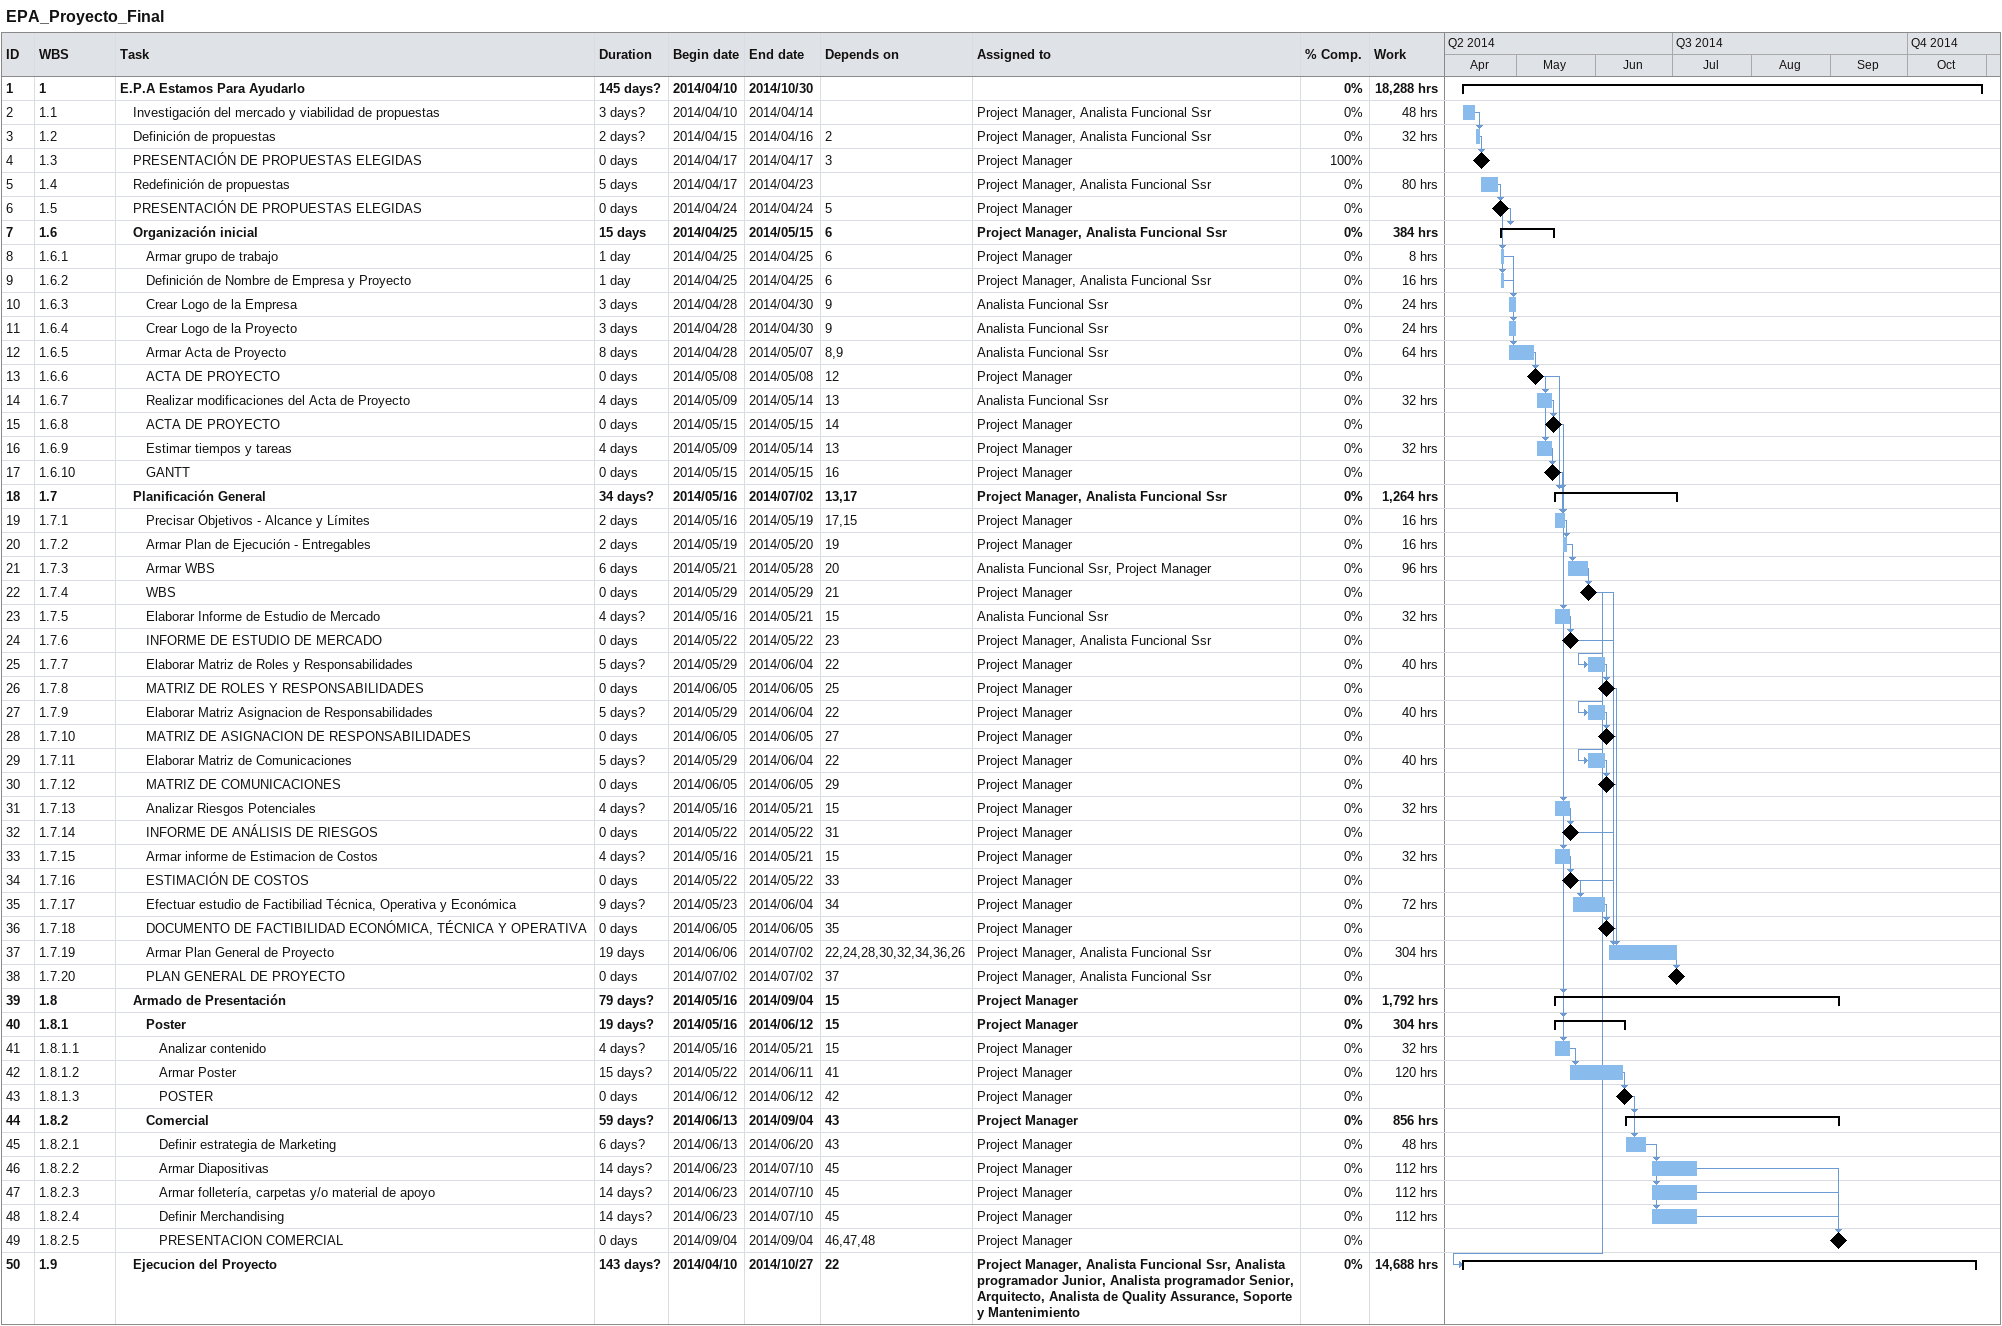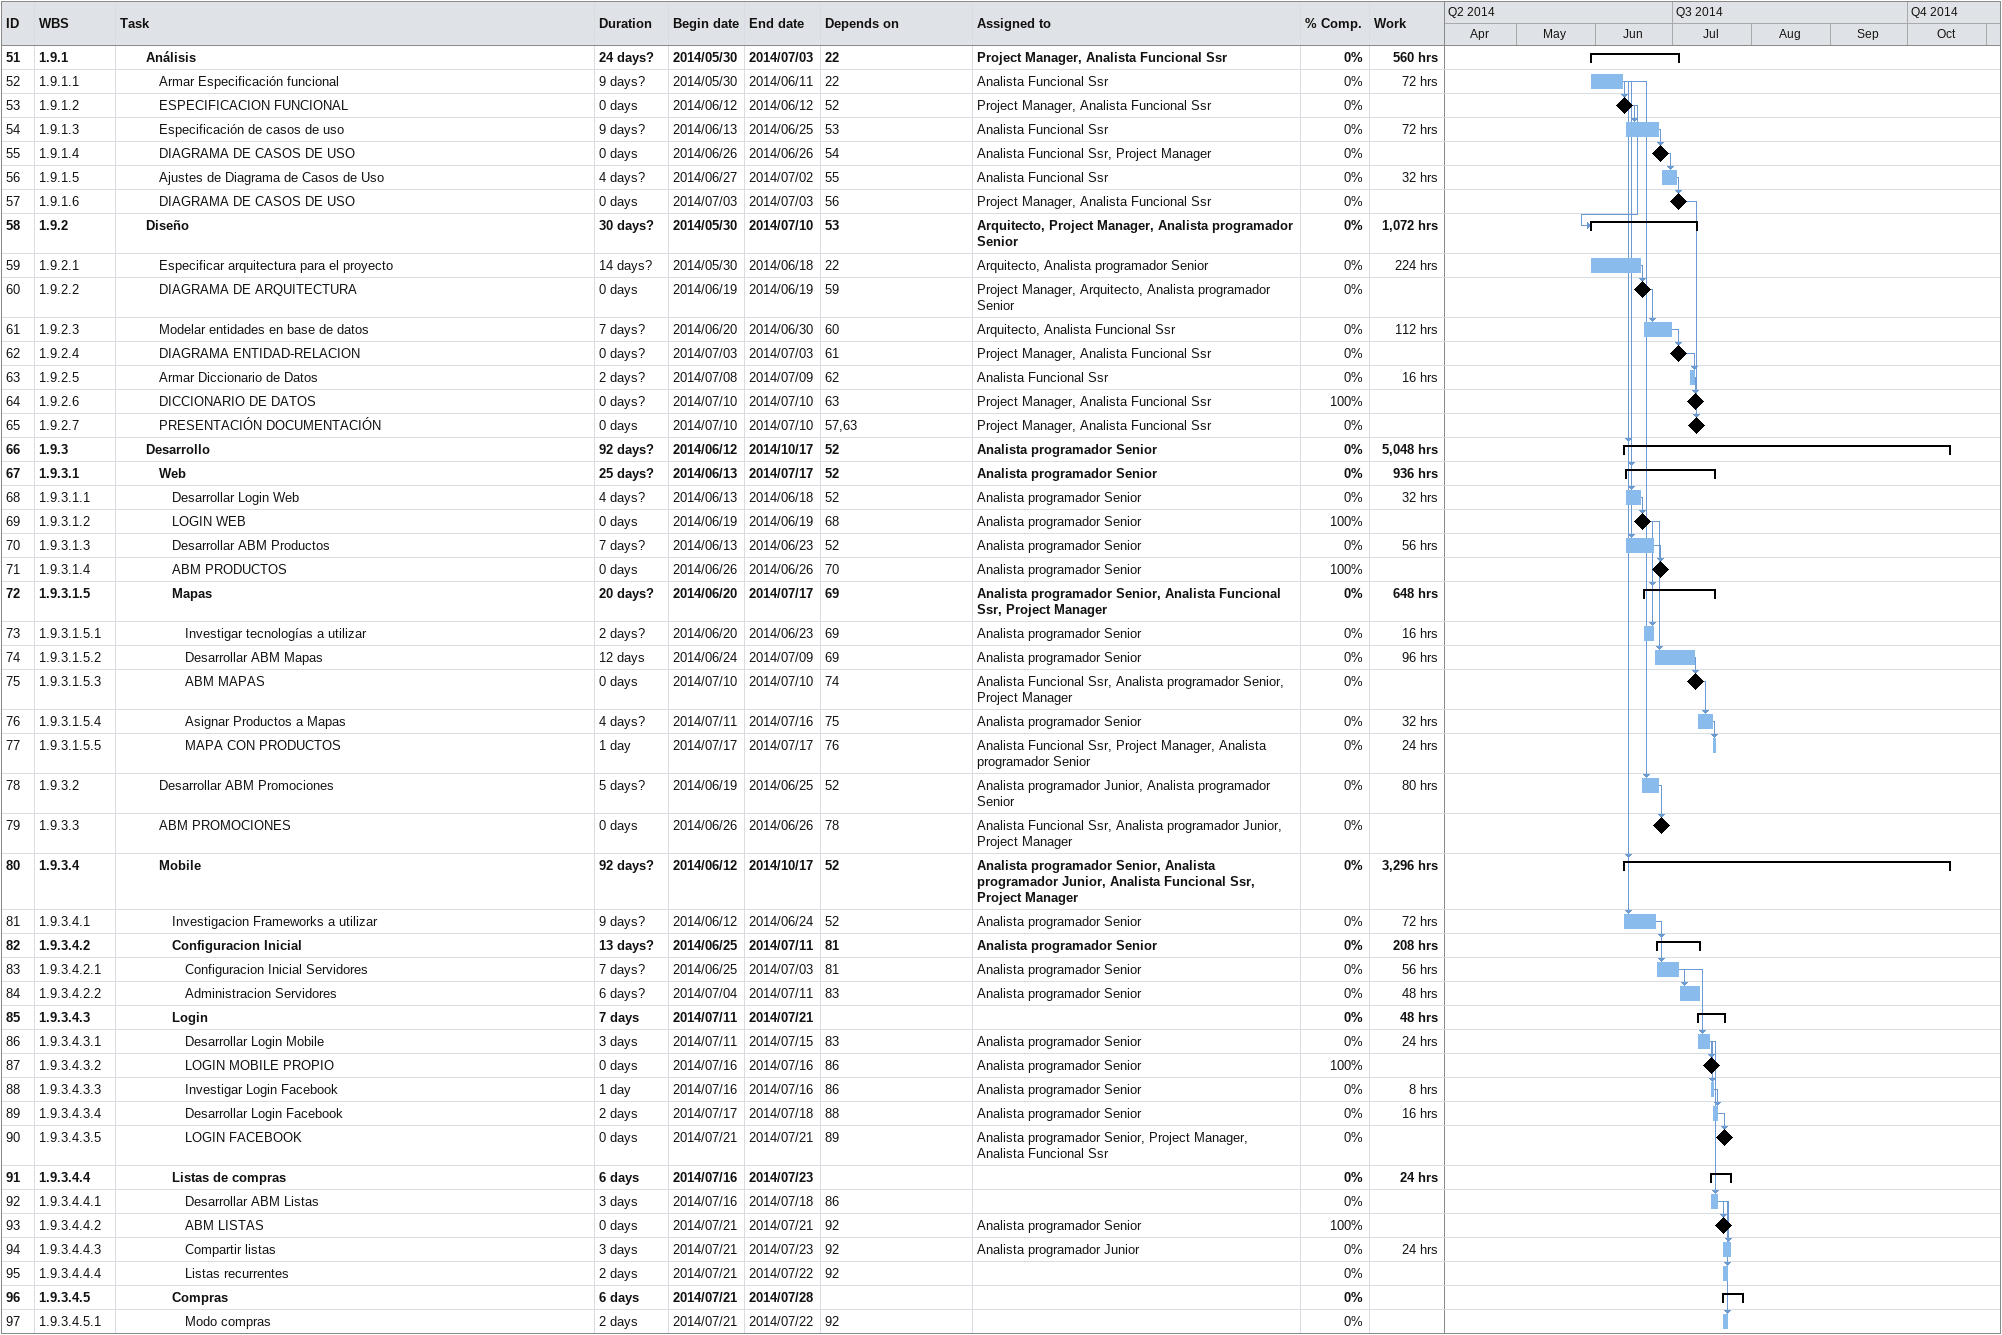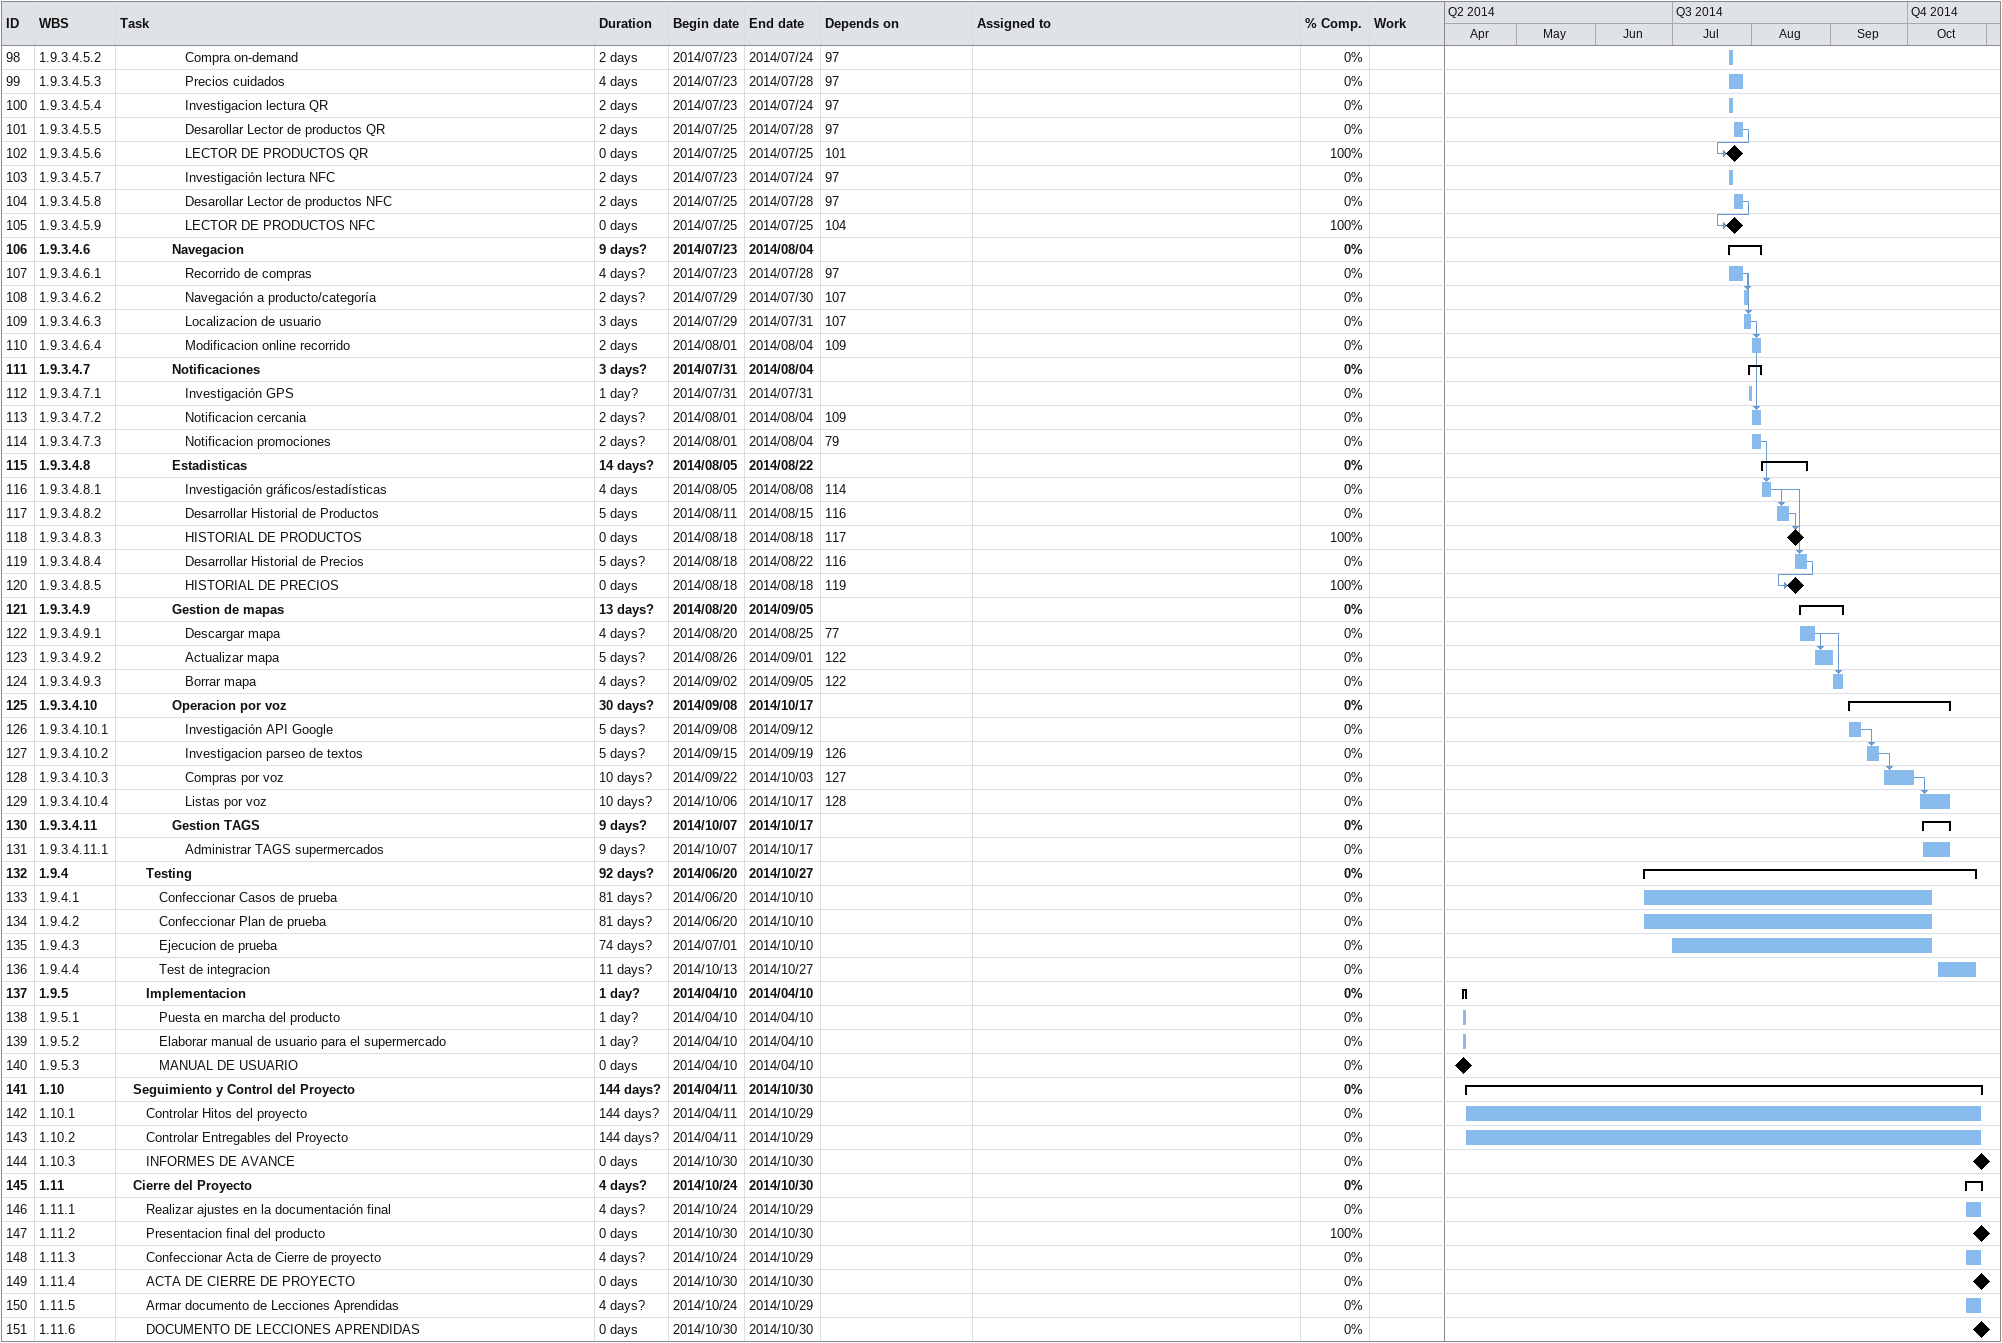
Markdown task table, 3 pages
EPA_Proyecto_Final

| ID | WBS | Task | Duration | Start | Finish | Predecessors | Resources | % complete | Work (h) |
|---|---|---|---|---|---|---|---|---|---|
| 1 | 1 | **E.P.A Estamos Para Ayudarlo** | 145d? | 2014-04-10 | 2014-10-30 |  |  | 0 | 18288 |
| 2 | 1.1 | Investigación del mercado y viabilidad de propuestas | 3d? | 2014-04-10 | 2014-04-14 |  | Project Manager, Analista Funcional Ssr | 0 | 48 |
| 3 | 1.2 | Definición de propuestas | 2d? | 2014-04-15 | 2014-04-16 | 2 | Project Manager, Analista Funcional Ssr | 0 | 32 |
| 4 | 1.3 | PRESENTACIÓN DE PROPUESTAS ELEGIDAS | 0d | 2014-04-17 | 2014-04-17 | 3 | Project Manager | 100 |  |
| 5 | 1.4 | Redefinición de propuestas | 5d | 2014-04-17 | 2014-04-23 |  | Project Manager, Analista Funcional Ssr | 0 | 80 |
| 6 | 1.5 | PRESENTACIÓN DE PROPUESTAS ELEGIDAS | 0d | 2014-04-24 | 2014-04-24 | 5 | Project Manager | 0 |  |
| 7 | 1.6 | **Organización inicial** | 15d | 2014-04-25 | 2014-05-15 | 6 | Project Manager, Analista Funcional Ssr | 0 | 384 |
| 8 | 1.6.1 | Armar grupo de trabajo | 1d | 2014-04-25 | 2014-04-25 | 6 | Project Manager | 0 | 8 |
| 9 | 1.6.2 | Definición de Nombre de Empresa y Proyecto | 1d | 2014-04-25 | 2014-04-25 | 6 | Project Manager, Analista Funcional Ssr | 0 | 16 |
| 10 | 1.6.3 | Crear Logo de la Empresa | 3d | 2014-04-28 | 2014-04-30 | 9 | Analista Funcional Ssr | 0 | 24 |
| 11 | 1.6.4 | Crear Logo de la Proyecto | 3d | 2014-04-28 | 2014-04-30 | 9 | Analista Funcional Ssr | 0 | 24 |
| 12 | 1.6.5 | Armar Acta de Proyecto | 8d | 2014-04-28 | 2014-05-07 | 8, 9 | Analista Funcional Ssr | 0 | 64 |
| 13 | 1.6.6 | ACTA DE PROYECTO | 0d | 2014-05-08 | 2014-05-08 | 12 | Project Manager | 0 |  |
| 14 | 1.6.7 | Realizar modificaciones del Acta de Proyecto | 4d | 2014-05-09 | 2014-05-14 | 13 | Analista Funcional Ssr | 0 | 32 |
| 15 | 1.6.8 | ACTA DE PROYECTO | 0d | 2014-05-15 | 2014-05-15 | 14 | Project Manager | 0 |  |
| 16 | 1.6.9 | Estimar tiempos y tareas | 4d | 2014-05-09 | 2014-05-14 | 13 | Project Manager | 0 | 32 |
| 17 | 1.6.10 | GANTT | 0d | 2014-05-15 | 2014-05-15 | 16 | Project Manager | 0 |  |
| 18 | 1.7 | **Planificación General** | 34d? | 2014-05-16 | 2014-07-02 | 13, 17 | Project Manager, Analista Funcional Ssr | 0 | 1264 |
| 19 | 1.7.1 | Precisar Objetivos - Alcance y Límites | 2d | 2014-05-16 | 2014-05-19 | 17, 15 | Project Manager | 0 | 16 |
| 20 | 1.7.2 | Armar Plan de Ejecución - Entregables | 2d | 2014-05-19 | 2014-05-20 | 19 | Project Manager | 0 | 16 |
| 21 | 1.7.3 | Armar WBS | 6d | 2014-05-21 | 2014-05-28 | 20 | Analista Funcional Ssr, Project Manager | 0 | 96 |
| 22 | 1.7.4 | WBS | 0d | 2014-05-29 | 2014-05-29 | 21 | Project Manager | 0 |  |
| 23 | 1.7.5 | Elaborar Informe de Estudio de Mercado | 4d? | 2014-05-16 | 2014-05-21 | 15 | Analista Funcional Ssr | 0 | 32 |
| 24 | 1.7.6 | INFORME DE ESTUDIO DE MERCADO | 0d | 2014-05-22 | 2014-05-22 | 23 | Project Manager, Analista Funcional Ssr | 0 |  |
| 25 | 1.7.7 | Elaborar Matriz de Roles y Responsabilidades | 5d? | 2014-05-29 | 2014-06-04 | 22 | Project Manager | 0 | 40 |
| 26 | 1.7.8 | MATRIZ DE ROLES Y RESPONSABILIDADES | 0d | 2014-06-05 | 2014-06-05 | 25 | Project Manager | 0 |  |
| 27 | 1.7.9 | Elaborar Matriz Asignacion de Responsabilidades | 5d? | 2014-05-29 | 2014-06-04 | 22 | Project Manager | 0 | 40 |
| 28 | 1.7.10 | MATRIZ DE ASIGNACION DE RESPONSABILIDADES | 0d | 2014-06-05 | 2014-06-05 | 27 | Project Manager | 0 |  |
| 29 | 1.7.11 | Elaborar Matriz de Comunicaciones | 5d? | 2014-05-29 | 2014-06-04 | 22 | Project Manager | 0 | 40 |
| 30 | 1.7.12 | MATRIZ DE COMUNICACIONES | 0d | 2014-06-05 | 2014-06-05 | 29 | Project Manager | 0 |  |
| 31 | 1.7.13 | Analizar Riesgos Potenciales | 4d? | 2014-05-16 | 2014-05-21 | 15 | Project Manager | 0 | 32 |
| 32 | 1.7.14 | INFORME DE ANÁLISIS DE RIESGOS | 0d | 2014-05-22 | 2014-05-22 | 31 | Project Manager | 0 |  |
| 33 | 1.7.15 | Armar informe de Estimacion de Costos | 4d? | 2014-05-16 | 2014-05-21 | 15 | Project Manager | 0 | 32 |
| 34 | 1.7.16 | ESTIMACIÓN DE COSTOS | 0d | 2014-05-22 | 2014-05-22 | 33 | Project Manager | 0 |  |
| 35 | 1.7.17 | Efectuar estudio de Factibiliad Técnica, Operativa y Económica | 9d? | 2014-05-23 | 2014-06-04 | 34 | Project Manager | 0 | 72 |
| 36 | 1.7.18 | DOCUMENTO DE FACTIBILIDAD ECONÓMICA, TÉCNICA Y OPERATIVA | 0d | 2014-06-05 | 2014-06-05 | 35 | Project Manager | 0 |  |
| 37 | 1.7.19 | Armar Plan General de Proyecto | 19d | 2014-06-06 | 2014-07-02 | 22, 24, 28, 30, 32, 34, 36, 26 | Project Manager, Analista Funcional Ssr | 0 | 304 |
| 38 | 1.7.20 | PLAN GENERAL DE PROYECTO | 0d | 2014-07-02 | 2014-07-02 | 37 | Project Manager, Analista Funcional Ssr | 0 |  |
| 39 | 1.8 | **Armado de Presentación** | 79d? | 2014-05-16 | 2014-09-04 | 15 | Project Manager | 0 | 1792 |
| 40 | 1.8.1 | **Poster** | 19d? | 2014-05-16 | 2014-06-12 | 15 | Project Manager | 0 | 304 |
| 41 | 1.8.1.1 | Analizar contenido | 4d? | 2014-05-16 | 2014-05-21 | 15 | Project Manager | 0 | 32 |
| 42 | 1.8.1.2 | Armar Poster | 15d? | 2014-05-22 | 2014-06-11 | 41 | Project Manager | 0 | 120 |
| 43 | 1.8.1.3 | POSTER | 0d | 2014-06-12 | 2014-06-12 | 42 | Project Manager | 0 |  |
| 44 | 1.8.2 | **Comercial** | 59d? | 2014-06-13 | 2014-09-04 | 43 | Project Manager | 0 | 856 |
| 45 | 1.8.2.1 | Definir estrategia de Marketing | 6d? | 2014-06-13 | 2014-06-20 | 43 | Project Manager | 0 | 48 |
| 46 | 1.8.2.2 | Armar Diapositivas | 14d? | 2014-06-23 | 2014-07-10 | 45 | Project Manager | 0 | 112 |
| 47 | 1.8.2.3 | Armar folletería, carpetas y/o material de apoyo | 14d? | 2014-06-23 | 2014-07-10 | 45 | Project Manager | 0 | 112 |
| 48 | 1.8.2.4 | Definir Merchandising | 14d? | 2014-06-23 | 2014-07-10 | 45 | Project Manager | 0 | 112 |
| 49 | 1.8.2.5 | PRESENTACION COMERCIAL | 0d | 2014-09-04 | 2014-09-04 | 46, 47, 48 | Project Manager | 0 |  |
| 50 | 1.9 | **Ejecucion del Proyecto** | 143d? | 2014-04-10 | 2014-10-27 | 22 | Project Manager, Analista Funcional Ssr, Analista programador Junior, Analista programador Senior, Arquitecto, Analista de Quality Assurance, Soporte y Mantenimiento | 0 | 14688 |
| 51 | 1.9.1 | **Análisis** | 24d? | 2014-05-30 | 2014-07-03 | 22 | Project Manager, Analista Funcional Ssr | 0 | 560 |
| 52 | 1.9.1.1 | Armar Especificación funcional | 9d? | 2014-05-30 | 2014-06-11 | 22 | Analista Funcional Ssr | 0 | 72 |
| 53 | 1.9.1.2 | ESPECIFICACION FUNCIONAL | 0d | 2014-06-12 | 2014-06-12 | 52 | Project Manager, Analista Funcional Ssr | 0 |  |
| 54 | 1.9.1.3 | Especificación de casos de uso | 9d? | 2014-06-13 | 2014-06-25 | 53 | Analista Funcional Ssr | 0 | 72 |
| 55 | 1.9.1.4 | DIAGRAMA DE CASOS DE USO | 0d | 2014-06-26 | 2014-06-26 | 54 | Analista Funcional Ssr, Project Manager | 0 |  |
| 56 | 1.9.1.5 | Ajustes de Diagrama de Casos de Uso | 4d? | 2014-06-27 | 2014-07-02 | 55 | Analista Funcional Ssr | 0 | 32 |
| 57 | 1.9.1.6 | DIAGRAMA DE CASOS DE USO | 0d | 2014-07-03 | 2014-07-03 | 56 | Project Manager, Analista Funcional Ssr | 0 |  |
| 58 | 1.9.2 | **Diseño** | 30d? | 2014-05-30 | 2014-07-10 | 53 | Arquitecto, Project Manager, Analista programador Senior | 0 | 1072 |
| 59 | 1.9.2.1 | Especificar arquitectura para el proyecto | 14d? | 2014-05-30 | 2014-06-18 | 22 | Arquitecto, Analista programador Senior | 0 | 224 |
| 60 | 1.9.2.2 | DIAGRAMA DE ARQUITECTURA | 0d | 2014-06-19 | 2014-06-19 | 59 | Project Manager, Arquitecto, Analista programador Senior | 0 |  |
| 61 | 1.9.2.3 | Modelar entidades en base de datos | 7d? | 2014-06-20 | 2014-06-30 | 60 | Arquitecto, Analista Funcional Ssr | 0 | 112 |
| 62 | 1.9.2.4 | DIAGRAMA ENTIDAD-RELACION | 0d? | 2014-07-03 | 2014-07-03 | 61 | Project Manager, Analista Funcional Ssr | 0 |  |
| 63 | 1.9.2.5 | Armar Diccionario de Datos | 2d? | 2014-07-08 | 2014-07-09 | 62 | Analista Funcional Ssr | 0 | 16 |
| 64 | 1.9.2.6 | DICCIONARIO DE DATOS | 0d? | 2014-07-10 | 2014-07-10 | 63 | Project Manager, Analista Funcional Ssr | 100 |  |
| 65 | 1.9.2.7 | PRESENTACIÓN DOCUMENTACIÓN | 0d | 2014-07-10 | 2014-07-10 | 57, 63 | Project Manager, Analista Funcional Ssr | 0 |  |
| 66 | 1.9.3 | **Desarrollo** | 92d? | 2014-06-12 | 2014-10-17 | 52 | Analista programador Senior | 0 | 5048 |
| 67 | 1.9.3.1 | **Web** | 25d? | 2014-06-13 | 2014-07-17 | 52 | Analista programador Senior | 0 | 936 |
| 68 | 1.9.3.1.1 | Desarrollar Login Web | 4d? | 2014-06-13 | 2014-06-18 | 52 | Analista programador Senior | 0 | 32 |
| 69 | 1.9.3.1.2 | LOGIN WEB | 0d | 2014-06-19 | 2014-06-19 | 68 | Analista programador Senior | 100 |  |
| 70 | 1.9.3.1.3 | Desarrollar ABM Productos | 7d? | 2014-06-13 | 2014-06-23 | 52 | Analista programador Senior | 0 | 56 |
| 71 | 1.9.3.1.4 | ABM PRODUCTOS | 0d | 2014-06-26 | 2014-06-26 | 70 | Analista programador Senior | 100 |  |
| 72 | 1.9.3.1.5 | **Mapas** | 20d? | 2014-06-20 | 2014-07-17 | 69 | Analista programador Senior, Analista Funcional Ssr, Project Manager | 0 | 648 |
| 73 | 1.9.3.1.5.1 | Investigar tecnologías a utilizar | 2d? | 2014-06-20 | 2014-06-23 | 69 | Analista programador Senior | 0 | 16 |
| 74 | 1.9.3.1.5.2 | Desarrollar ABM Mapas | 12d | 2014-06-24 | 2014-07-09 | 69 | Analista programador Senior | 0 | 96 |
| 75 | 1.9.3.1.5.3 | ABM MAPAS | 0d | 2014-07-10 | 2014-07-10 | 74 | Analista Funcional Ssr, Analista programador Senior, Project Manager | 0 |  |
| 76 | 1.9.3.1.5.4 | Asignar Productos a Mapas | 4d? | 2014-07-11 | 2014-07-16 | 75 | Analista programador Senior | 0 | 32 |
| 77 | 1.9.3.1.5.5 | MAPA CON PRODUCTOS | 1d | 2014-07-17 | 2014-07-17 | 76 | Analista Funcional Ssr, Project Manager, Analista programador Senior | 0 | 24 |
| 78 | 1.9.3.2 | Desarrollar ABM Promociones | 5d? | 2014-06-19 | 2014-06-25 | 52 | Analista programador Junior, Analista programador Senior | 0 | 80 |
| 79 | 1.9.3.3 | ABM PROMOCIONES | 0d | 2014-06-26 | 2014-06-26 | 78 | Analista Funcional Ssr, Analista programador Junior, Project Manager | 0 |  |
| 80 | 1.9.3.4 | **Mobile** | 92d? | 2014-06-12 | 2014-10-17 | 52 | Analista programador Senior, Analista programador Junior, Analista Funcional Ssr, Project Manager | 0 | 3296 |
| 81 | 1.9.3.4.1 | Investigacion Frameworks a utilizar | 9d? | 2014-06-12 | 2014-06-24 | 52 | Analista programador Senior | 0 | 72 |
| 82 | 1.9.3.4.2 | **Configuracion Inicial** | 13d? | 2014-06-25 | 2014-07-11 | 81 | Analista programador Senior | 0 | 208 |
| 83 | 1.9.3.4.2.1 | Configuracion Inicial Servidores | 7d? | 2014-06-25 | 2014-07-03 | 81 | Analista programador Senior | 0 | 56 |
| 84 | 1.9.3.4.2.2 | Administracion Servidores | 6d? | 2014-07-04 | 2014-07-11 | 83 | Analista programador Senior | 0 | 48 |
| 85 | 1.9.3.4.3 | **Login** | 7d | 2014-07-11 | 2014-07-21 |  |  | 0 | 48 |
| 86 | 1.9.3.4.3.1 | Desarrollar Login Mobile | 3d | 2014-07-11 | 2014-07-15 | 83 | Analista programador Senior | 0 | 24 |
| 87 | 1.9.3.4.3.2 | LOGIN MOBILE PROPIO | 0d | 2014-07-16 | 2014-07-16 | 86 | Analista programador Senior | 100 |  |
| 88 | 1.9.3.4.3.3 | Investigar Login Facebook | 1d | 2014-07-16 | 2014-07-16 | 86 | Analista programador Senior | 0 | 8 |
| 89 | 1.9.3.4.3.4 | Desarrollar Login Facebook | 2d | 2014-07-17 | 2014-07-18 | 88 | Analista programador Senior | 0 | 16 |
| 90 | 1.9.3.4.3.5 | LOGIN FACEBOOK | 0d | 2014-07-21 | 2014-07-21 | 89 | Analista programador Senior, Project Manager, Analista Funcional Ssr | 0 |  |
| 91 | 1.9.3.4.4 | **Listas de compras** | 6d | 2014-07-16 | 2014-07-23 |  |  | 0 | 24 |
| 92 | 1.9.3.4.4.1 | Desarrollar ABM Listas | 3d | 2014-07-16 | 2014-07-18 | 86 |  | 0 |  |
| 93 | 1.9.3.4.4.2 | ABM LISTAS | 0d | 2014-07-21 | 2014-07-21 | 92 | Analista programador Senior | 100 |  |
| 94 | 1.9.3.4.4.3 | Compartir listas | 3d | 2014-07-21 | 2014-07-23 | 92 | Analista programador Junior | 0 | 24 |
| 95 | 1.9.3.4.4.4 | Listas recurrentes | 2d | 2014-07-21 | 2014-07-22 | 92 |  | 0 |  |
| 96 | 1.9.3.4.5 | **Compras** | 6d | 2014-07-21 | 2014-07-28 |  |  | 0 |  |
| 97 | 1.9.3.4.5.1 | Modo compras | 2d | 2014-07-21 | 2014-07-22 | 92 |  | 0 |  |
| 98 | 1.9.3.4.5.2 | Compra on-demand | 2d | 2014-07-23 | 2014-07-24 | 97 |  | 0 |  |
| 99 | 1.9.3.4.5.3 | Precios cuidados | 4d | 2014-07-23 | 2014-07-28 | 97 |  | 0 |  |
| 100 | 1.9.3.4.5.4 | Investigacion lectura QR | 2d | 2014-07-23 | 2014-07-24 | 97 |  | 0 |  |
| 101 | 1.9.3.4.5.5 | Desarollar Lector de productos QR | 2d | 2014-07-25 | 2014-07-28 | 97 |  | 0 |  |
| 102 | 1.9.3.4.5.6 | LECTOR DE PRODUCTOS QR | 0d | 2014-07-25 | 2014-07-25 | 101 |  | 100 |  |
| 103 | 1.9.3.4.5.7 | Investigación lectura NFC | 2d | 2014-07-23 | 2014-07-24 | 97 |  | 0 |  |
| 104 | 1.9.3.4.5.8 | Desarollar Lector de productos NFC | 2d | 2014-07-25 | 2014-07-28 | 97 |  | 0 |  |
| 105 | 1.9.3.4.5.9 | LECTOR DE PRODUCTOS NFC | 0d | 2014-07-25 | 2014-07-25 | 104 |  | 100 |  |
| 106 | 1.9.3.4.6 | **Navegacion** | 9d? | 2014-07-23 | 2014-08-04 |  |  | 0 |  |
| 107 | 1.9.3.4.6.1 | Recorrido de compras | 4d? | 2014-07-23 | 2014-07-28 | 97 |  | 0 |  |
| 108 | 1.9.3.4.6.2 | Navegación a producto/categoría | 2d? | 2014-07-29 | 2014-07-30 | 107 |  | 0 |  |
| 109 | 1.9.3.4.6.3 | Localizacion de usuario | 3d | 2014-07-29 | 2014-07-31 | 107 |  | 0 |  |
| 110 | 1.9.3.4.6.4 | Modificacion online recorrido | 2d | 2014-08-01 | 2014-08-04 | 109 |  | 0 |  |
| 111 | 1.9.3.4.7 | **Notificaciones** | 3d? | 2014-07-31 | 2014-08-04 |  |  | 0 |  |
| 112 | 1.9.3.4.7.1 | Investigación GPS | 1d? | 2014-07-31 | 2014-07-31 |  |  | 0 |  |
| 113 | 1.9.3.4.7.2 | Notificacion cercania | 2d? | 2014-08-01 | 2014-08-04 | 109 |  | 0 |  |
| 114 | 1.9.3.4.7.3 | Notificacion promociones | 2d? | 2014-08-01 | 2014-08-04 | 79 |  | 0 |  |
| 115 | 1.9.3.4.8 | **Estadisticas** | 14d? | 2014-08-05 | 2014-08-22 |  |  | 0 |  |
| 116 | 1.9.3.4.8.1 | Investigación gráficos/estadísticas | 4d | 2014-08-05 | 2014-08-08 | 114 |  | 0 |  |
| 117 | 1.9.3.4.8.2 | Desarrollar Historial de Productos | 5d | 2014-08-11 | 2014-08-15 | 116 |  | 0 |  |
| 118 | 1.9.3.4.8.3 | HISTORIAL DE PRODUCTOS | 0d | 2014-08-18 | 2014-08-18 | 117 |  | 100 |  |
| 119 | 1.9.3.4.8.4 | Desarrollar Historial de Precios | 5d? | 2014-08-18 | 2014-08-22 | 116 |  | 0 |  |
| 120 | 1.9.3.4.8.5 | HISTORIAL DE PRECIOS | 0d | 2014-08-18 | 2014-08-18 | 119 |  | 100 |  |
| 121 | 1.9.3.4.9 | **Gestion de mapas** | 13d? | 2014-08-20 | 2014-09-05 |  |  | 0 |  |
| 122 | 1.9.3.4.9.1 | Descargar mapa | 4d? | 2014-08-20 | 2014-08-25 | 77 |  | 0 |  |
| 123 | 1.9.3.4.9.2 | Actualizar mapa | 5d? | 2014-08-26 | 2014-09-01 | 122 |  | 0 |  |
| 124 | 1.9.3.4.9.3 | Borrar mapa | 4d? | 2014-09-02 | 2014-09-05 | 122 |  | 0 |  |
| 125 | 1.9.3.4.10 | **Operacion por voz** | 30d? | 2014-09-08 | 2014-10-17 |  |  | 0 |  |
| 126 | 1.9.3.4.10.1 | Investigación API Google | 5d? | 2014-09-08 | 2014-09-12 |  |  | 0 |  |
| 127 | 1.9.3.4.10.2 | Investigacion parseo de textos | 5d? | 2014-09-15 | 2014-09-19 | 126 |  | 0 |  |
| 128 | 1.9.3.4.10.3 | Compras por voz | 10d? | 2014-09-22 | 2014-10-03 | 127 |  | 0 |  |
| 129 | 1.9.3.4.10.4 | Listas por voz | 10d? | 2014-10-06 | 2014-10-17 | 128 |  | 0 |  |
| 130 | 1.9.3.4.11 | **Gestion TAGS** | 9d? | 2014-10-07 | 2014-10-17 |  |  | 0 |  |
| 131 | 1.9.3.4.11.1 | Administrar TAGS supermercados | 9d? | 2014-10-07 | 2014-10-17 |  |  | 0 |  |
| 132 | 1.9.4 | **Testing** | 92d? | 2014-06-20 | 2014-10-27 |  |  | 0 |  |
| 133 | 1.9.4.1 | Confeccionar Casos de prueba | 81d? | 2014-06-20 | 2014-10-10 |  |  | 0 |  |
| 134 | 1.9.4.2 | Confeccionar Plan de prueba | 81d? | 2014-06-20 | 2014-10-10 |  |  | 0 |  |
| 135 | 1.9.4.3 | Ejecucion de prueba | 74d? | 2014-07-01 | 2014-10-10 |  |  | 0 |  |
| 136 | 1.9.4.4 | Test de integracion | 11d? | 2014-10-13 | 2014-10-27 |  |  | 0 |  |
| 137 | 1.9.5 | **Implementacion** | 1d? | 2014-04-10 | 2014-04-10 |  |  | 0 |  |
| 138 | 1.9.5.1 | Puesta en marcha del producto | 1d? | 2014-04-10 | 2014-04-10 |  |  | 0 |  |
| 139 | 1.9.5.2 | Elaborar manual de usuario para el supermercado | 1d? | 2014-04-10 | 2014-04-10 |  |  | 0 |  |
| 140 | 1.9.5.3 | MANUAL DE USUARIO | 0d | 2014-04-10 | 2014-04-10 |  |  | 0 |  |
| 141 | 1.10 | **Seguimiento y Control del Proyecto** | 144d? | 2014-04-11 | 2014-10-30 |  |  | 0 |  |
| 142 | 1.10.1 | Controlar Hitos del proyecto | 144d? | 2014-04-11 | 2014-10-29 |  |  | 0 |  |
| 143 | 1.10.2 | Controlar Entregables del Proyecto | 144d? | 2014-04-11 | 2014-10-29 |  |  | 0 |  |
| 144 | 1.10.3 | INFORMES DE AVANCE | 0d | 2014-10-30 | 2014-10-30 |  |  | 0 |  |
| 145 | 1.11 | **Cierre del Proyecto** | 4d? | 2014-10-24 | 2014-10-30 |  |  | 0 |  |
| 146 | 1.11.1 | Realizar ajustes en la documentación final | 4d? | 2014-10-24 | 2014-10-29 |  |  | 0 |  |
| 147 | 1.11.2 | Presentacion final del producto | 0d | 2014-10-30 | 2014-10-30 |  |  | 100 |  |
| 148 | 1.11.3 | Confeccionar Acta de Cierre de proyecto | 4d? | 2014-10-24 | 2014-10-29 |  |  | 0 |  |
| 149 | 1.11.4 | ACTA DE CIERRE DE PROYECTO | 0d | 2014-10-30 | 2014-10-30 |  |  | 0 |  |
| 150 | 1.11.5 | Armar documento de Lecciones Aprendidas | 4d? | 2014-10-24 | 2014-10-29 |  |  | 0 |  |
| 151 | 1.11.6 | DOCUMENTO DE LECCIONES APRENDIDAS | 0d | 2014-10-30 | 2014-10-30 |  |  | 0 |  |
